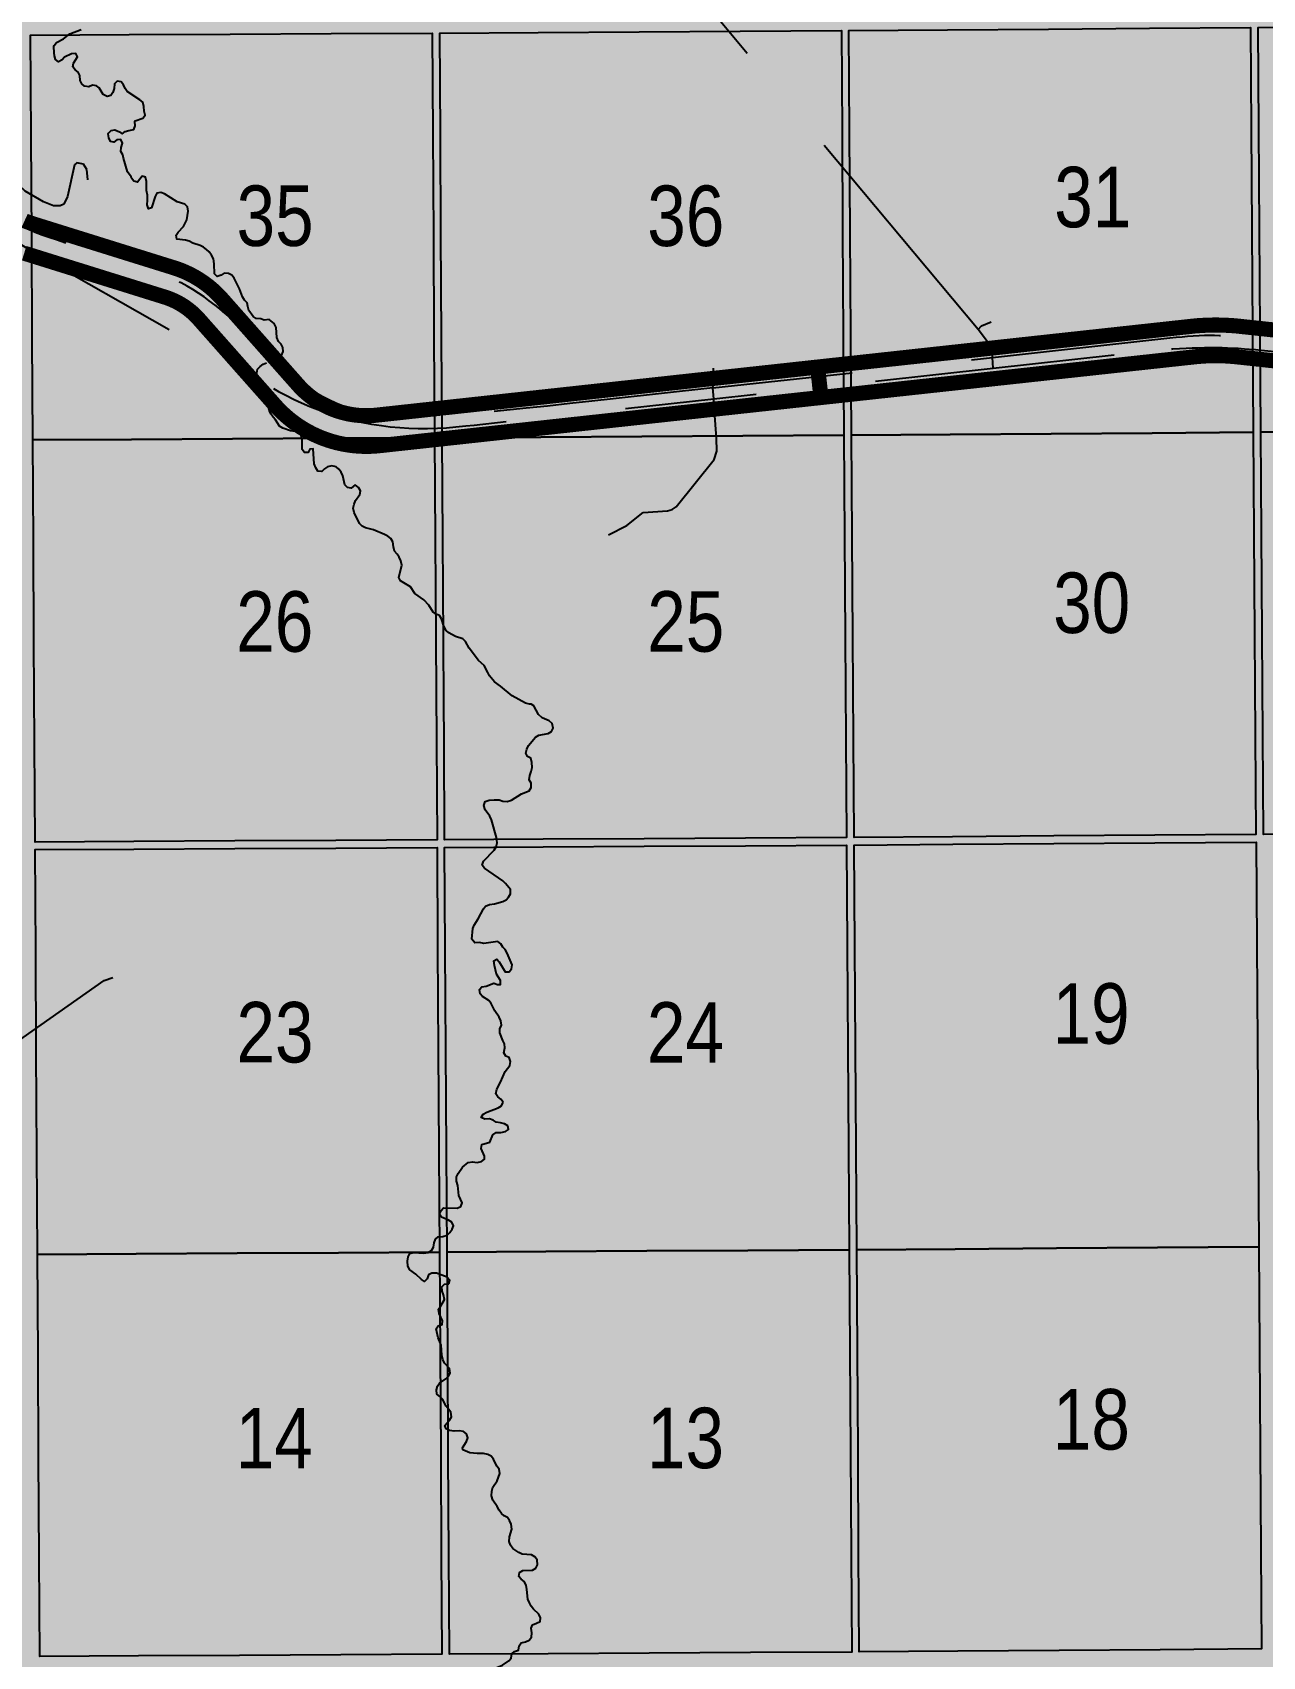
# Model space of a CAD drawing. Extents: x 403018 to 417191, y 6033193 to 6042673.
# Drawn here: x 415603.9 to 415766.7, y 6036406.3 to 6036621.3 of the extents above; entities that cross this region are included whole.
import ezdxf

# ---------------------------------------------------------------- set-up
doc = ezdxf.new("R2010")
doc.units = 0
doc.header["$LTSCALE"] = 5
doc.linetypes.add('DASHED2', pattern=[9.525, 6.35, -3.175])
for name, color, linetype in [('Quarters', 8, 'Continuous'), ('RoadSeg', 57, 'DASHED2'), ('ROUTE-MAP-HWY', 2, 'Continuous'), ('T-WATER', 160, 'Continuous')]:
    doc.layers.add(name, color=color, linetype=linetype)
doc.layers.add('ROUTE-MAP-BACKGROUND-H', color=7, linetype='Continuous', true_color=0xf0ebff)
doc.styles.add('120', font='ARIALN.TTF', dxfattribs={"height": 13})

msp = doc.modelspace()

# ---------------------------------------------------------------- hatches: boundary and pattern name
at = {"layer": 'ROUTE-MAP-BACKGROUND-H'}
h = msp.add_hatch(color=256, dxfattribs=at)
h.dxf.hatch_style = 1
h.paths.add_polyline_path([(412923.423, 6037807.465), (416092.9, 6037807.465), (416092.9, 6035965.758), (412923.423, 6035965.758)])

# ---------------------------------------------------------------- linework, layer by layer
at = {"layer": 'Quarters'}
for points in [[(415779.519, 6036568.472), (415766.481, 6036568.375), (415766.391, 6036581.765), (415766.301, 6036595.155), (415766.211, 6036608.545), (415766.121, 6036621.935), (415779.154, 6036622.032), (415792.522, 6036622.132), (415805.89, 6036622.231), (415819.258, 6036622.33), (415819.348, 6036609.558), (415819.353, 6036608.94), (415819.447, 6036595.55), (415819.542, 6036582.16), (415819.637, 6036568.77), (415806.264, 6036568.671), (415792.892, 6036568.572), (415779.519, 6036568.472)], [(415657.072, 6036581.032), (415657.153, 6036567.643), (415643.779, 6036567.571), (415630.405, 6036567.5), (415617.032, 6036567.429), (415603.993, 6036567.359), (415603.917, 6036580.749), (415603.841, 6036594.138), (415603.766, 6036607.528), (415603.69, 6036620.917), (415616.724, 6036620.986), (415630.093, 6036621.057), (415643.462, 6036621.128), (415656.831, 6036621.199), (415656.911, 6036607.81), (415656.992, 6036594.421), (415657.072, 6036581.032)], [(415711.232, 6036581.355), (415711.317, 6036567.964), (415697.944, 6036567.885), (415684.57, 6036567.806), (415671.195, 6036567.726), (415658.157, 6036567.649), (415658.077, 6036581.037), (415657.996, 6036594.427), (415657.916, 6036607.816), (415657.835, 6036621.205), (415670.869, 6036621.283), (415684.238, 6036621.364), (415697.607, 6036621.445), (415710.976, 6036621.525), (415711.062, 6036608.135), (415711.147, 6036594.745), (415711.232, 6036581.355)], [(415725.359, 6036568.069), (415712.322, 6036567.972), (415712.236, 6036581.362), (415712.151, 6036594.752), (415712.066, 6036608.142), (415711.981, 6036621.533), (415725.014, 6036621.629), (415738.382, 6036621.729), (415751.749, 6036621.828), (415765.117, 6036621.928), (415765.207, 6036608.538), (415765.297, 6036595.148), (415765.387, 6036581.758), (415765.477, 6036568.368), (415752.105, 6036568.268), (415738.732, 6036568.169), (415725.359, 6036568.069)], [(415725.703, 6036514.843), (415712.66, 6036514.746), (415712.577, 6036527.801), (415712.492, 6036541.191), (415712.407, 6036554.582), (415712.322, 6036567.972), (415725.359, 6036568.069), (415738.732, 6036568.169), (415752.105, 6036568.268), (415765.477, 6036568.368), (415765.567, 6036554.978), (415765.657, 6036541.588), (415765.747, 6036528.198), (415765.835, 6036515.143), (415752.458, 6036515.043), (415739.08, 6036514.943), (415725.703, 6036514.843)], [(415779.882, 6036515.247), (415766.839, 6036515.15), (415766.751, 6036528.205), (415766.661, 6036541.595), (415766.571, 6036554.985), (415766.481, 6036568.375), (415779.519, 6036568.472), (415792.892, 6036568.572), (415806.264, 6036568.671), (415819.637, 6036568.77), (415819.732, 6036555.38), (415819.826, 6036541.99), (415819.921, 6036528.6), (415820.014, 6036515.545), (415806.636, 6036515.446), (415793.259, 6036515.346), (415779.882, 6036515.247)], [(415657.394, 6036527.475), (415657.473, 6036514.421), (415644.094, 6036514.349), (415630.716, 6036514.278), (415617.337, 6036514.206), (415604.294, 6036514.136), (415604.22, 6036527.19), (415604.144, 6036540.58), (415604.069, 6036553.97), (415603.993, 6036567.359), (415617.032, 6036567.429), (415630.405, 6036567.5), (415643.779, 6036567.571), (415657.153, 6036567.643), (415657.233, 6036554.254), (415657.314, 6036540.865), (415657.394, 6036527.475)], [(415711.573, 6036527.794), (415711.656, 6036514.738), (415698.278, 6036514.66), (415684.899, 6036514.582), (415671.521, 6036514.503), (415658.477, 6036514.427), (415658.399, 6036527.481), (415658.367, 6036532.656), (415658.318, 6036540.87), (415658.238, 6036554.259), (415658.157, 6036567.649), (415671.195, 6036567.726), (415684.57, 6036567.806), (415697.944, 6036567.885), (415711.317, 6036567.964), (415711.402, 6036554.574), (415711.488, 6036541.184), (415711.573, 6036527.794)], [(415657.72, 6036473.25), (415657.801, 6036459.861), (415644.418, 6036459.788), (415631.034, 6036459.716), (415617.651, 6036459.644), (415604.603, 6036459.573), (415604.527, 6036472.963), (415604.451, 6036486.352), (415604.375, 6036499.742), (415604.3, 6036513.131), (415617.343, 6036513.201), (415630.722, 6036513.273), (415644.1, 6036513.345), (415657.479, 6036513.417), (415657.559, 6036500.028), (415657.64, 6036486.639), (415657.72, 6036473.25)], [(415711.918, 6036473.564), (415712.003, 6036460.173), (415698.62, 6036460.096), (415685.237, 6036460.019), (415671.853, 6036459.942), (415658.805, 6036459.867), (415658.725, 6036473.256), (415658.644, 6036486.645), (415658.564, 6036500.034), (415658.483, 6036513.423), (415671.527, 6036513.499), (415684.905, 6036513.578), (415698.284, 6036513.656), (415711.662, 6036513.734), (415711.748, 6036500.344), (415711.833, 6036486.954), (415711.918, 6036473.564)], [(415726.055, 6036460.278), (415713.008, 6036460.181), (415712.922, 6036473.571), (415712.837, 6036486.961), (415712.752, 6036500.351), (415712.667, 6036513.742), (415725.709, 6036513.839), (415739.087, 6036513.939), (415752.464, 6036514.039), (415765.842, 6036514.138), (415765.932, 6036500.748), (415766.022, 6036487.358), (415766.112, 6036473.968), (415766.202, 6036460.579), (415752.82, 6036460.478), (415739.437, 6036460.378), (415726.055, 6036460.278)], [(415658.042, 6036419.694), (415658.121, 6036406.639), (415644.733, 6036406.567), (415631.345, 6036406.494), (415617.957, 6036406.421), (415604.904, 6036406.35), (415604.83, 6036419.404), (415604.754, 6036432.794), (415604.678, 6036446.184), (415604.603, 6036459.573), (415617.651, 6036459.644), (415631.034, 6036459.716), (415644.418, 6036459.788), (415657.801, 6036459.861), (415657.881, 6036446.472), (415657.962, 6036433.083), (415658.042, 6036419.694)], [(415712.259, 6036420.003), (415712.342, 6036406.947), (415698.954, 6036406.871), (415685.566, 6036406.795), (415672.178, 6036406.719), (415659.125, 6036406.645), (415659.047, 6036419.699), (415658.966, 6036433.088), (415658.886, 6036446.478), (415658.805, 6036459.867), (415671.853, 6036459.942), (415685.237, 6036460.019), (415698.62, 6036460.096), (415712.003, 6036460.173), (415712.089, 6036446.783), (415712.174, 6036433.393), (415712.259, 6036420.003)], [(415726.399, 6036407.053), (415713.347, 6036406.955), (415713.263, 6036420.01), (415713.178, 6036433.401), (415713.093, 6036446.791), (415713.008, 6036460.181), (415726.055, 6036460.278), (415739.437, 6036460.378), (415752.82, 6036460.478), (415766.202, 6036460.579), (415766.292, 6036447.189), (415766.382, 6036433.799), (415766.472, 6036420.408), (415766.56, 6036407.353), (415753.173, 6036407.253), (415739.786, 6036407.153), (415726.399, 6036407.053)]]:
    msp.add_lwpolyline(points, close=True, dxfattribs=at)
at = {"layer": 'RoadSeg', "flags": 128}
for points in [[(415729.099, 6036581.966), (415693.002, 6036625.09), (415691.271, 6036627.287), (415690.804, 6036627.587), (415690.405, 6036628.02), (415689.339, 6036629.552), (415684.278, 6036635.579), (415683.412, 6036636.412), (415682.612, 6036637.577), (415681.247, 6036639.009), (415678.85, 6036642.139), (415677.118, 6036644.004), (415667.528, 6036655.592), (415637.391, 6036690.924), (415633.595, 6036695.386), (415635.16, 6036696.452), (415639.589, 6036698.283), (415645.716, 6036700.98), (415646.948, 6036701.38), (415661.201, 6036707.44), (415662.266, 6036707.807), (415665.73, 6036709.339), (415666.329, 6036709.738), (415666.928, 6036709.838), (415673.089, 6036712.402), (415674.521, 6036712.835), (415674.82, 6036712.768), (415676.019, 6036710.371)], [(415611.251, 6036601.78), (415611.118, 6036603.145), (415610.718, 6036603.844), (415609.819, 6036604.044), (415609.519, 6036603.744), (415608.587, 6036599.549), (415608.087, 6036598.55), (415607.621, 6036598.317), (415606.722, 6036598.35), (415605.39, 6036598.883), (415602.992, 6036600.281), (415598.93, 6036604.044), (415588.84, 6036610.371), (415587.175, 6036611.636), (415586.142, 6036611.836), (415585.11, 6036611.67), (415584.278, 6036611.037), (415583.6, 6036609.97), (415566.606, 6036623.915), (415554.989, 6036633.45), (415555.307, 6036633.814), (415556.639, 6036635.612), (415557.538, 6036636.478), (415559.103, 6036636.911), (415560.834, 6036636.811), (415564.264, 6036634.314)], [(415694.035, 6036576.871), (415693.935, 6036574.674), (415693.984, 6036574.228), (415680.77, 6036572.786), (415677.955, 6036572.48), (415675.065, 6036572.155), (415672.079, 6036571.836), (415669.278, 6036571.544), (415659.755, 6036570.598), (415658.884, 6036570.518), (415657.958, 6036570.443), (415657.013, 6036570.381), (415656.147, 6036570.337), (415656.145, 6036570.337), (415655.28, 6036570.309), (415654.288, 6036570.296), (415653.266, 6036570.308), (415652.305, 6036570.355), (415651.401, 6036570.434), (415650.436, 6036570.559), (415649.53, 6036570.707), (415648.561, 6036570.888), (415647.624, 6036571.09), (415646.689, 6036571.323), (415645.795, 6036571.585), (415644.949, 6036571.872), (415644.068, 6036572.231), (415643.226, 6036572.623), (415642.376, 6036573.052), (415641.641, 6036573.444), (415640.946, 6036573.836), (415640.276, 6036574.24), (415639.536, 6036574.712), (415638.787, 6036575.217), (415638.052, 6036575.747), (415637.354, 6036576.283), (415636.666, 6036576.853), (415636.108, 6036577.348), (415635.521, 6036577.908), (415635.002, 6036578.43), (415634.485, 6036578.959), (415631.354, 6036582.233), (415630.736, 6036582.853), (415630.083, 6036583.487), (415629.439, 6036584.079), (415628.739, 6036584.682), (415628.099, 6036585.201), (415627.345, 6036585.778), (415626.66, 6036586.27), (415625.919, 6036586.77), (415625.167, 6036587.251), (415624.433, 6036587.686), (415623.617, 6036588.126), (415622.765, 6036588.544), (415621.818, 6036588.969), (415620.89, 6036589.349), (415619.978, 6036589.689), (415619.094, 6036589.989), (415618.092, 6036590.314), (415607.106, 6036593.813), (415606.164, 6036594.128), (415605.219, 6036594.467), (415604.295, 6036594.823), (415603.42, 6036595.19), (415602.425, 6036595.651), (415601.663, 6036596.037), (415600.895, 6036596.457), (415600.186, 6036596.868), (415599.37, 6036597.368), (415598.534, 6036597.918), (415597.715, 6036598.502), (415596.821, 6036599.182), (415596.043, 6036599.79), (415595.361, 6036600.332), (415583.6, 6036609.97), (415582.667, 6036608.688), (415595.258, 6036598.348), (415596.312, 6036597.495), (415597.347, 6036596.694), (415598.363, 6036595.94), (415599.475, 6036595.149), (415600.573, 6036594.393), (415601.662, 6036593.678), (415602.698, 6036593.032), (415603.777, 6036592.383), (415604.959, 6036591.692), (415632.392, 6036576.095), (415633.685, 6036575.36), (415634.616, 6036574.835), (415635.56, 6036574.307), (415636.51, 6036573.776), (415637.464, 6036573.257), (415638.552, 6036572.713), (415639.559, 6036572.251), (415640.636, 6036571.798), (415641.698, 6036571.384), (415642.783, 6036571.001), (415643.789, 6036570.673), (415644.968, 6036570.32), (415646.199, 6036569.997), (415647.443, 6036569.713), (415648.8, 6036569.448), (415650.121, 6036569.245), (415651.292, 6036569.1), (415652.535, 6036568.98), (415653.762, 6036568.903), (415654.977, 6036568.862), (415656.193, 6036568.859), (415657.516, 6036568.901), (415658.75, 6036568.972), (415659.946, 6036569.067), (415661.287, 6036569.203), (415662.379, 6036569.324), (415694.116, 6036572.801), (415693.984, 6036574.228), (415730.973, 6036578.271), (415730.964, 6036578.769), (415730.565, 6036580.001), (415729.099, 6036581.966), (415729.499, 6036582.466), (415730.798, 6036582.999)], [(415731.052, 6036576.83), (415730.973, 6036578.271), (415753.664, 6036580.756), (415754.46, 6036580.843), (415755.287, 6036580.934), (415756.065, 6036581.017), (415756.763, 6036581.085), (415757.543, 6036581.147), (415758.325, 6036581.185), (415759.008, 6036581.2), (415759.708, 6036581.201), (415760.342, 6036581.195), (415761.011, 6036581.18), (415761.663, 6036581.154), (415762.348, 6036581.109), (415763.11, 6036581.042), (415764.018, 6036580.953), (415764.717, 6036580.88), (415766.695, 6036580.672), (415767.28, 6036580.623), (415767.949, 6036580.581), (415768.569, 6036580.543), (415769.155, 6036580.502), (415769.808, 6036580.447), (415770.493, 6036580.378), (415771.231, 6036580.302), (415771.233, 6036580.302), (415787.941, 6036578.524), (415852.148, 6036571.628), (415851.939, 6036570.091), (415928.504, 6036561.909), (415928.53, 6036563.455), (415852.148, 6036571.628)], [(415680.182, 6036554.793), (415682.579, 6036556.026), (415684.744, 6036557.757), (415687.974, 6036557.99), (415688.573, 6036558.124), (415689.106, 6036558.49), (415694.134, 6036564.784), (415694.501, 6036565.849), (415694.434, 6036567.581), (415694.201, 6036571.177), (415694.116, 6036572.801), (415731.052, 6036576.83), (415750.667, 6036578.993), (415751.467, 6036579.076), (415752.211, 6036579.151), (415753.12, 6036579.24), (415753.981, 6036579.32), (415754.794, 6036579.389), (415755.703, 6036579.454), (415756.597, 6036579.503), (415757.394, 6036579.534), (415758.24, 6036579.559), (415759.038, 6036579.575), (415759.884, 6036579.583), (415760.682, 6036579.579), (415761.366, 6036579.567), (415762.085, 6036579.546), (415762.802, 6036579.518), (415763.485, 6036579.482), (415764.319, 6036579.428), (415764.952, 6036579.379), (415765.756, 6036579.309), (415766.504, 6036579.239), (415767.406, 6036579.149), (415768.304, 6036579.056), (415787.87, 6036576.968), (415835.575, 6036571.848)], [(415754.669, 6036579.378), (415754.794, 6036579.389), (415755.703, 6036579.454), (415756.597, 6036579.503), (415757.394, 6036579.534), (415758.24, 6036579.559), (415759.038, 6036579.575), (415759.884, 6036579.583), (415760.682, 6036579.579), (415761.366, 6036579.567), (415762.085, 6036579.546), (415762.802, 6036579.518), (415763.485, 6036579.482), (415764.319, 6036579.428), (415764.952, 6036579.379), (415765.756, 6036579.309), (415766.504, 6036579.239), (415767.406, 6036579.149), (415768.304, 6036579.056), (415787.87, 6036576.968), (415851.939, 6036570.091), (415851.71, 6036568.346), (415851.377, 6036566.382), (415850.045, 6036552.529), (415849.978, 6036550.298), (415850.111, 6036549.732), (415850.578, 6036548.733), (415867.061, 6036527.154)], [(415586.25, 6036484.768), (415589.173, 6036485.096), (415597.464, 6036485.13), (415598.763, 6036485.496), (415613.449, 6036495.819), (415614.68, 6036496.252), (415617.178, 6036496.585), (415617.444, 6036496.985), (415617.578, 6036497.95), (415618.011, 6036498.55)]]:
    msp.add_lwpolyline(points, dxfattribs=at)
at = {"layer": 'ROUTE-MAP-HWY', "const_width": 2}
for points in [[(415602.901, 6036596.358), (415603.006, 6036596.31), (415603.112, 6036596.268), (415603.218, 6036596.227), (415603.325, 6036596.187), (415603.432, 6036596.148), (415603.539, 6036596.11), (415603.647, 6036596.072), (415603.755, 6036596.036), (415603.831, 6036596.011), (415603.863, 6036596), (415603.976, 6036595.965), (415609.726, 6036594.169), (415622.651, 6036590.134), (415622.773, 6036590.095), (415622.89, 6036590.057), (415623.006, 6036590.017), (415623.123, 6036589.977), (415623.239, 6036589.936), (415623.354, 6036589.893), (415623.47, 6036589.85), (415623.585, 6036589.806), (415623.699, 6036589.76), (415623.813, 6036589.714), (415623.927, 6036589.666), (415624.04, 6036589.618), (415624.153, 6036589.569), (415624.265, 6036589.518), (415624.377, 6036589.467), (415624.489, 6036589.415), (415624.6, 6036589.361), (415624.711, 6036589.307), (415624.821, 6036589.252), (415624.93, 6036589.196), (415625.039, 6036589.139), (415625.148, 6036589.081), (415625.256, 6036589.022), (415625.364, 6036588.962), (415625.471, 6036588.901), (415625.577, 6036588.839), (415625.683, 6036588.776), (415625.789, 6036588.713), (415625.894, 6036588.648), (415625.998, 6036588.582), (415626.102, 6036588.516), (415626.205, 6036588.449), (415626.307, 6036588.381), (415626.409, 6036588.311), (415626.511, 6036588.241), (415626.611, 6036588.171), (415626.712, 6036588.099), (415626.811, 6036588.026), (415626.91, 6036587.953), (415627.008, 6036587.878), (415627.106, 6036587.803), (415627.203, 6036587.727), (415627.299, 6036587.65), (415627.394, 6036587.573), (415627.489, 6036587.494), (415627.583, 6036587.415), (415627.677, 6036587.334), (415627.77, 6036587.253), (415627.862, 6036587.172), (415627.953, 6036587.089), (415628.044, 6036587.006), (415628.134, 6036586.921), (415628.223, 6036586.836), (415628.311, 6036586.751), (415628.399, 6036586.664), (415628.486, 6036586.577), (415628.572, 6036586.489), (415628.657, 6036586.4), (415628.742, 6036586.311), (415628.826, 6036586.22), (415628.909, 6036586.129), (415628.991, 6036586.038), (415629.008, 6036586.019), (415630.306, 6036584.552), (415639.086, 6036574.632), (415639.1, 6036574.616), (415639.171, 6036574.537), (415639.242, 6036574.459), (415639.313, 6036574.382), (415639.386, 6036574.305), (415639.459, 6036574.229), (415639.533, 6036574.154), (415639.607, 6036574.079), (415639.682, 6036574.005), (415639.758, 6036573.932), (415639.834, 6036573.859), (415639.911, 6036573.787), (415639.989, 6036573.715), (415640.067, 6036573.644), (415640.146, 6036573.574), (415640.225, 6036573.505), (415640.306, 6036573.436), (415640.386, 6036573.368), (415640.467, 6036573.301), (415640.549, 6036573.235), (415640.632, 6036573.169), (415640.715, 6036573.104), (415640.798, 6036573.039), (415640.882, 6036572.976), (415640.967, 6036572.913), (415641.052, 6036572.85), (415641.138, 6036572.789), (415641.224, 6036572.728), (415641.311, 6036572.668), (415641.398, 6036572.609), (415641.486, 6036572.551), (415641.574, 6036572.493), (415641.663, 6036572.436), (415641.753, 6036572.38), (415641.842, 6036572.325), (415641.933, 6036572.27), (415642.023, 6036572.217), (415642.115, 6036572.164), (415642.206, 6036572.112), (415642.299, 6036572.06), (415642.391, 6036572.01), (415642.484, 6036571.96), (415642.578, 6036571.911), (415642.671, 6036571.863), (415642.766, 6036571.816), (415642.86, 6036571.769), (415642.956, 6036571.724), (415643.051, 6036571.679), (415643.147, 6036571.635), (415643.243, 6036571.592), (415643.34, 6036571.549), (415643.437, 6036571.508), (415643.534, 6036571.467), (415643.632, 6036571.428), (415643.73, 6036571.389), (415643.828, 6036571.351), (415643.927, 6036571.314), (415644.026, 6036571.277), (415644.126, 6036571.242), (415644.225, 6036571.207), (415644.325, 6036571.174), (415644.425, 6036571.141), (415644.526, 6036571.109), (415644.627, 6036571.078), (415644.728, 6036571.048), (415644.829, 6036571.018), (415644.931, 6036570.99), (415645.033, 6036570.962), (415645.135, 6036570.936), (415645.237, 6036570.91), (415645.339, 6036570.885), (415645.442, 6036570.861), (415645.545, 6036570.838), (415645.648, 6036570.816), (415645.751, 6036570.795), (415645.855, 6036570.774), (415645.959, 6036570.755), (415646.062, 6036570.737), (415646.166, 6036570.719), (415646.271, 6036570.702), (415646.375, 6036570.686), (415646.479, 6036570.671), (415646.584, 6036570.657), (415646.689, 6036570.644), (415646.793, 6036570.632), (415646.898, 6036570.621), (415647.003, 6036570.611), (415647.108, 6036570.601), (415647.213, 6036570.593), (415647.319, 6036570.585), (415647.424, 6036570.578), (415647.529, 6036570.573), (415647.635, 6036570.568), (415647.74, 6036570.564), (415647.845, 6036570.561), (415647.951, 6036570.559), (415648.056, 6036570.558), (415648.056, 6036570.558), (415648.162, 6036570.557), (415648.267, 6036570.558), (415648.373, 6036570.56), (415648.478, 6036570.562), (415648.584, 6036570.566), (415648.689, 6036570.57), (415648.794, 6036570.575), (415648.9, 6036570.582), (415649.005, 6036570.589), (415649.11, 6036570.597), (415649.215, 6036570.606), (415649.32, 6036570.616), (415649.425, 6036570.626), (415649.445, 6036570.629), (415657.13, 6036571.467), (415658.133, 6036571.576), (415663.559, 6036572.168), (415670.55, 6036572.931), (415670.758, 6036572.954), (415671.254, 6036573.015), (415671.276, 6036573.011), (415671.899, 6036573.078), (415672.231, 6036573.115), (415674.104, 6036573.319), (415676.077, 6036573.534), (415684.529, 6036574.456), (415692.22, 6036575.296), (415693.512, 6036575.436), (415693.876, 6036575.476), (415694.01, 6036575.491), (415694.21, 6036575.513), (415707.838, 6036576.997), (415708.278, 6036572.964), (415694.608, 6036571.474), (415694.159, 6036571.425), (415693.945, 6036571.402), (415693.661, 6036571.371), (415692.651, 6036571.261), (415684.554, 6036570.377), (415679.341, 6036569.809), (415676.517, 6036569.501), (415671.684, 6036568.973), (415671.187, 6036568.919), (415664, 6036568.135), (415659.621, 6036567.657), (415658.158, 6036567.498), (415657.154, 6036567.388), (415649.885, 6036566.595), (415649.861, 6036566.592), (415649.752, 6036566.581), (415649.721, 6036566.578), (415649.619, 6036566.568), (415649.58, 6036566.565), (415649.485, 6036566.557), (415649.44, 6036566.553), (415649.352, 6036566.546), (415649.299, 6036566.542), (415649.218, 6036566.536), (415649.159, 6036566.532), (415649.085, 6036566.528), (415649.018, 6036566.524), (415648.951, 6036566.521), (415648.877, 6036566.517), (415648.817, 6036566.514), (415648.737, 6036566.511), (415648.683, 6036566.509), (415648.596, 6036566.507), (415648.55, 6036566.505), (415648.455, 6036566.503), (415648.416, 6036566.503), (415648.314, 6036566.501), (415648.282, 6036566.501), (415648.173, 6036566.5), (415648.148, 6036566.5), (415648.032, 6036566.501), (415648.014, 6036566.501), (415647.891, 6036566.502), (415647.88, 6036566.502), (415647.748, 6036566.505), (415647.611, 6036566.509), (415647.479, 6036566.514), (415647.465, 6036566.514), (415647.325, 6036566.521), (415647.184, 6036566.528), (415647.043, 6036566.537), (415646.903, 6036566.547), (415646.762, 6036566.559), (415646.622, 6036566.571), (415646.482, 6036566.585), (415646.342, 6036566.6), (415646.202, 6036566.616), (415646.062, 6036566.634), (415645.922, 6036566.653), (415645.783, 6036566.672), (415645.643, 6036566.694), (415645.504, 6036566.716), (415645.365, 6036566.74), (415645.227, 6036566.764), (415645.088, 6036566.79), (415644.95, 6036566.817), (415644.812, 6036566.846), (415644.674, 6036566.875), (415644.537, 6036566.906), (415644.399, 6036566.938), (415644.263, 6036566.971), (415644.126, 6036567.006), (415643.99, 6036567.041), (415643.854, 6036567.078), (415643.718, 6036567.116), (415643.582, 6036567.155), (415643.447, 6036567.196), (415643.313, 6036567.237), (415643.179, 6036567.28), (415643.045, 6036567.324), (415642.911, 6036567.369), (415642.778, 6036567.415), (415642.645, 6036567.462), (415642.513, 6036567.511), (415642.376, 6036567.563), (415642.249, 6036567.611), (415642.118, 6036567.663), (415641.987, 6036567.716), (415641.857, 6036567.77), (415641.728, 6036567.826), (415641.599, 6036567.882), (415641.47, 6036567.94), (415641.342, 6036567.999), (415641.214, 6036568.058), (415641.087, 6036568.119), (415640.961, 6036568.181), (415640.835, 6036568.245), (415640.71, 6036568.309), (415640.585, 6036568.374), (415640.46, 6036568.44), (415640.337, 6036568.508), (415640.214, 6036568.577), (415640.091, 6036568.646), (415639.969, 6036568.717), (415639.848, 6036568.789), (415639.727, 6036568.862), (415639.607, 6036568.935), (415639.488, 6036569.01), (415639.369, 6036569.086), (415639.252, 6036569.163), (415639.134, 6036569.241), (415639.018, 6036569.32), (415638.902, 6036569.4), (415638.786, 6036569.482), (415638.672, 6036569.564), (415638.558, 6036569.647), (415638.445, 6036569.731), (415638.333, 6036569.816), (415638.221, 6036569.902), (415638.11, 6036569.989), (415638, 6036570.077), (415637.891, 6036570.166), (415637.782, 6036570.255), (415637.675, 6036570.346), (415637.568, 6036570.438), (415637.461, 6036570.531), (415637.356, 6036570.624), (415637.252, 6036570.719), (415637.148, 6036570.814), (415637.045, 6036570.911), (415636.943, 6036571.008), (415636.842, 6036571.106), (415636.742, 6036571.205), (415636.642, 6036571.305), (415636.544, 6036571.405), (415636.446, 6036571.507), (415636.349, 6036571.609), (415636.253, 6036571.713), (415636.159, 6036571.817), (415636.064, 6036571.922), (415636.046, 6036571.942), (415635.374, 6036572.703), (415630.342, 6036578.389), (415625.969, 6036583.329), (415625.957, 6036583.343), (415625.912, 6036583.394), (415625.898, 6036583.409), (415625.853, 6036583.458), (415625.839, 6036583.474), (415625.794, 6036583.522), (415625.779, 6036583.538), (415625.735, 6036583.585), (415625.719, 6036583.602), (415625.675, 6036583.647), (415625.658, 6036583.665), (415625.614, 6036583.71), (415625.597, 6036583.728), (415625.553, 6036583.771), (415625.535, 6036583.79), (415625.492, 6036583.832), (415625.472, 6036583.851), (415625.43, 6036583.893), (415625.409, 6036583.913), (415625.367, 6036583.953), (415625.346, 6036583.973), (415625.304, 6036584.012), (415625.282, 6036584.033), (415625.24, 6036584.071), (415625.217, 6036584.092), (415625.176, 6036584.13), (415625.152, 6036584.151), (415625.111, 6036584.188), (415625.087, 6036584.21), (415625.046, 6036584.245), (415625.02, 6036584.267), (415624.981, 6036584.302), (415624.954, 6036584.324), (415624.915, 6036584.358), (415624.887, 6036584.381), (415624.848, 6036584.413), (415624.819, 6036584.437), (415624.781, 6036584.468), (415624.751, 6036584.492), (415624.713, 6036584.523), (415624.683, 6036584.547), (415624.645, 6036584.577), (415624.613, 6036584.601), (415624.577, 6036584.63), (415624.544, 6036584.655), (415624.508, 6036584.682), (415624.474, 6036584.708), (415624.438, 6036584.734), (415624.404, 6036584.76), (415624.369, 6036584.786), (415624.333, 6036584.812), (415624.298, 6036584.837), (415624.261, 6036584.863), (415624.228, 6036584.887), (415624.19, 6036584.914), (415624.156, 6036584.937), (415624.117, 6036584.963), (415624.085, 6036584.986), (415624.045, 6036585.013), (415624.013, 6036585.034), (415623.972, 6036585.061), (415623.94, 6036585.082), (415623.898, 6036585.109), (415623.868, 6036585.129), (415623.824, 6036585.156), (415623.794, 6036585.175), (415623.75, 6036585.203), (415623.721, 6036585.221), (415623.675, 6036585.249), (415623.647, 6036585.267), (415623.6, 6036585.294), (415623.572, 6036585.311), (415623.525, 6036585.339), (415623.497, 6036585.355), (415623.449, 6036585.383), (415623.422, 6036585.398), (415623.373, 6036585.427), (415623.347, 6036585.441), (415623.296, 6036585.469), (415623.271, 6036585.483), (415623.219, 6036585.511), (415623.195, 6036585.524), (415623.142, 6036585.553), (415623.118, 6036585.565), (415623.064, 6036585.593), (415623.041, 6036585.605), (415622.986, 6036585.633), (415622.964, 6036585.644), (415622.907, 6036585.673), (415622.886, 6036585.683), (415622.828, 6036585.711), (415622.808, 6036585.721), (415622.749, 6036585.749), (415622.73, 6036585.759), (415622.67, 6036585.787), (415622.651, 6036585.795), (415622.59, 6036585.823), (415622.572, 6036585.831), (415622.51, 6036585.859), (415622.493, 6036585.867), (415622.43, 6036585.894), (415622.413, 6036585.901), (415622.349, 6036585.929), (415622.334, 6036585.935), (415622.268, 6036585.962), (415622.253, 6036585.968), (415622.187, 6036585.995), (415622.173, 6036586.001), (415622.105, 6036586.028), (415622.092, 6036586.033), (415622.023, 6036586.059), (415622.011, 6036586.064), (415621.941, 6036586.09), (415621.93, 6036586.094), (415621.854, 6036586.122), (415621.772, 6036586.152), (415621.689, 6036586.18), (415621.606, 6036586.208), (415621.523, 6036586.235), (415621.439, 6036586.262), (415610.408, 6036589.706), (415610.012, 6036589.83), (415609.931, 6036589.853), (415603.855, 6036591.752), (415602.849, 6036592.066)], [(415779.633, 6036576.593), (415766.417, 6036578.015), (415765.412, 6036578.123), (415763.288, 6036578.351), (415763.17, 6036578.363), (415762.944, 6036578.386), (415762.718, 6036578.406), (415762.491, 6036578.424), (415762.265, 6036578.441), (415762.038, 6036578.455), (415761.811, 6036578.467), (415761.584, 6036578.478), (415761.357, 6036578.486), (415761.13, 6036578.493), (415760.903, 6036578.497), (415760.676, 6036578.5), (415760.449, 6036578.5), (415760.222, 6036578.499), (415759.994, 6036578.495), (415759.767, 6036578.49), (415759.54, 6036578.482), (415759.313, 6036578.473), (415759.086, 6036578.462), (415758.86, 6036578.448), (415758.633, 6036578.433), (415758.406, 6036578.415), (415758.18, 6036578.396), (415757.954, 6036578.375), (415757.728, 6036578.352), (415757.682, 6036578.347), (415743.529, 6036576.804), (415742.872, 6036576.732), (415742.051, 6036576.643), (415738.679, 6036576.276), (415738.526, 6036576.259), (415730.288, 6036575.362), (415728.884, 6036575.209), (415728.387, 6036575.155), (415720.364, 6036574.281), (415712.287, 6036573.4), (415711.283, 6036573.291), (415708.278, 6036572.964), (415707.838, 6036576.997), (415711.257, 6036577.37), (415712.261, 6036577.479), (415719.925, 6036578.314), (415727.912, 6036579.185), (415728.409, 6036579.239), (415730.727, 6036579.491), (415731.529, 6036579.579), (415738.086, 6036580.293), (415738.652, 6036580.355), (415757.247, 6036582.381), (415757.273, 6036582.384), (415757.295, 6036582.386), (415757.53, 6036582.412), (415757.556, 6036582.414), (415757.788, 6036582.439), (415757.817, 6036582.442), (415758.045, 6036582.465), (415758.079, 6036582.467), (415758.303, 6036582.477), (415758.341, 6036582.48), (415758.561, 6036582.495), (415758.603, 6036582.498), (415758.819, 6036582.511), (415758.865, 6036582.513), (415759.077, 6036582.524), (415759.127, 6036582.526), (415759.335, 6036582.535), (415759.39, 6036582.537), (415759.593, 6036582.544), (415759.652, 6036582.546), (415759.852, 6036582.551), (415759.915, 6036582.552), (415760.11, 6036582.555), (415760.177, 6036582.556), (415760.369, 6036582.558), (415760.44, 6036582.558), (415760.627, 6036582.558), (415760.702, 6036582.557), (415760.885, 6036582.555), (415760.965, 6036582.554), (415761.144, 6036582.551), (415761.227, 6036582.549), (415761.402, 6036582.544), (415761.49, 6036582.542), (415761.66, 6036582.536), (415761.752, 6036582.532), (415761.919, 6036582.525), (415762.015, 6036582.52), (415762.177, 6036582.511), (415762.277, 6036582.506), (415762.435, 6036582.496), (415762.539, 6036582.489), (415762.693, 6036582.478), (415762.801, 6036582.47), (415762.951, 6036582.465), (415763.063, 6036582.454), (415763.208, 6036582.439), (415763.324, 6036582.427), (415763.465, 6036582.413), (415763.586, 6036582.4), (415763.722, 6036582.385), (415765.384, 6036582.207), (415766.389, 6036582.099), (415780.067, 6036580.627)]]:
    msp.add_lwpolyline(points, dxfattribs=at)
at = {"layer": 'T-WATER'}
for points in [[(415606.82, 6036618.596), (415606.775, 6036619.406), (415606.809, 6036619.553), (415607.119, 6036619.945), (415608.06, 6036620.439), (415608.881, 6036621.093), (415610.395, 6036621.656)], [(415616.01, 6036604.627), (415615.898, 6036605.072), (415615.658, 6036605.541), (415615.672, 6036606.04), (415615.847, 6036606.64), (415615.634, 6036607.095), (415615.127, 6036607.076), (415614.725, 6036606.779), (415614.251, 6036606.863), (415614.056, 6036607.32), (415613.98, 6036607.864), (415614.008, 6036607.959), (415614.337, 6036608.308), (415614.832, 6036608.376), (415615.439, 6036608.127), (415615.829, 6036607.845), (415616.216, 6036608.15), (415616.687, 6036608.314), (415617.335, 6036608.44), (415617.514, 6036608.904), (415617.493, 6036609.479), (415617.531, 6036609.589), (415618.526, 6036609.92), (415618.872, 6036610.31), (415618.728, 6036610.842), (415618.662, 6036611.48), (415618.533, 6036612.042), (415618.165, 6036612.38), (415616.491, 6036613.464), (415616.192, 6036613.851), (415616.009, 6036614.363), (415615.683, 6036614.731), (415615.135, 6036614.832), (415614.805, 6036614.457), (415614.737, 6036613.872), (415614.598, 6036613.329), (415614.303, 6036612.927), (415613.814, 6036612.799), (415613.304, 6036613.07), (415612.791, 6036613.94), (415612.405, 6036614.224), (415611.909, 6036614.304), (415611.393, 6036614.062), (415610.85, 6036614.165), (415610.496, 6036614.492), (415610.252, 6036614.928), (415610.195, 6036615.564), (415610.011, 6036616.032), (415609.573, 6036616.325), (415609.276, 6036616.727), (415609.365, 6036617.221), (415609.913, 6036618.065), (415609.677, 6036618.501), (415609.087, 6036618.469), (415608.184, 6036618.006), (415607.853, 6036617.634), (415607.404, 6036617.407), (415606.984, 6036617.69), (415606.851, 6036618.168), (415606.82, 6036618.596)], [(415635.248, 6036583.284), (415634.619, 6036583.196), (415634.17, 6036583.398), (415633.551, 6036583.413), (415633.146, 6036583.665), (415632.561, 6036584.465), (415632.425, 6036585.002), (415632.374, 6036585.511), (415632.009, 6036585.85), (415631.714, 6036586.296), (415631.36, 6036587.367), (415630.621, 6036588.777), (415630.309, 6036589.151), (415629.865, 6036589.366), (415629.327, 6036589.433), (415628.901, 6036589.166), (415628.379, 6036588.99), (415628.042, 6036589.327), (415627.978, 6036590.657), (415627.879, 6036591.305), (415627.636, 6036591.821), (415627.344, 6036592.245), (415626.986, 6036592.572), (415626.592, 6036592.872), (415626.135, 6036593.088), (415625.152, 6036593.404), (415624.686, 6036593.641), (415624.196, 6036593.796), (415623.027, 6036593.934), (415622.955, 6036594.466), (415623.237, 6036594.866), (415623.909, 6036595.604), (415624.17, 6036596.021), (415624.368, 6036596.494), (415624.567, 6036597.605), (415624.45, 6036598.194), (415624.095, 6036598.539), (415623.076, 6036598.877), (415621.399, 6036599.903), (415620.943, 6036600.102), (415620.392, 6036600.025), (415620.177, 6036599.574), (415619.691, 6036598.06), (415619.307, 6036597.936), (415619.114, 6036598.473), (415619.174, 6036599.089), (415619.161, 6036599.744), (415619.028, 6036600.341), (415619.033, 6036601.544), (415618.899, 6036602.13), (415618.443, 6036602.257), (415617.831, 6036601.482), (415617.353, 6036601.61), (415617.047, 6036601.991), (415617.016, 6036602.167), (415616.531, 6036602.849), (415616.01, 6036604.627)], [(415637.125, 6036579.041), (415637.082, 6036579.563), (415636.834, 6036580.006), (415636.494, 6036580.374), (415636.283, 6036580.892), (415636.181, 6036582.242), (415635.935, 6036582.743), (415635.248, 6036583.284)], [(415636.293, 6036578.201), (415636.887, 6036578.542), (415637.125, 6036579.041)], [(415646.648, 6036561.395), (415646.094, 6036560.987), (415645.633, 6036561.064), (415645.293, 6036561.41), (415645.016, 6036562.611), (415644.785, 6036563.094), (415644.496, 6036563.492), (415644.129, 6036563.8), (415643.574, 6036563.912), (415642.966, 6036563.798), (415642.572, 6036563.509), (415642.217, 6036563.161), (415641.712, 6036563.239), (415641.422, 6036563.677), (415641.225, 6036564.18), (415641.074, 6036566.168), (415640.648, 6036566.127), (415640.418, 6036565.671), (415639.951, 6036565.696), (415639.644, 6036566.097), (415639.65, 6036567.374), (415639.516, 6036567.95), (415639.256, 6036568.39), (415638.068, 6036568.553), (415637.068, 6036568.908), (415636.641, 6036569.19), (415636.086, 6036570.016), (415635.771, 6036570.376), (415635.476, 6036570.804), (415635.247, 6036571.286), (415635.153, 6036571.921), (415635.195, 6036572.539), (415635.326, 6036573.052), (415635.254, 6036573.668), (415634.708, 6036574.515), (415634.297, 6036574.764), (415633.678, 6036575.561), (415633.612, 6036576.204), (415633.74, 6036576.732), (415634.067, 6036577.09), (415634.467, 6036577.384), (415634.897, 6036577.552)], [(415659.048, 6036541.821), (415658.699, 6036542.139), (415658.39, 6036542.721), (415658.056, 6036543.658), (415657.812, 6036544.1), (415657.347, 6036544.297), (415656.942, 6036544.568), (415656.407, 6036545.466), (415655.723, 6036546.188), (415654.524, 6036547.032), (415653.974, 6036547.928), (415652.641, 6036548.686), (415652.4, 6036549.132), (415652.818, 6036550.786), (415652.69, 6036551.346), (415652.455, 6036551.818), (415652.188, 6036552.246), (415651.851, 6036552.614), (415651.709, 6036553.193), (415651.631, 6036553.859), (415651.377, 6036554.32), (415650.986, 6036554.63), (415650.511, 6036554.839), (415649.052, 6036555.451), (415648.016, 6036555.733), (415647.567, 6036555.956), (415647.226, 6036556.292), (415646.494, 6036557.763), (415646.387, 6036558.338), (415646.51, 6036558.854), (415646.701, 6036559.345), (415647.275, 6036560.114), (415647.356, 6036560.627), (415647.086, 6036561.046), (415646.648, 6036561.395)], [(415662.069, 6036501.268), (415662.2, 6036502.705), (415662.41, 6036503.143), (415662.93, 6036503.968), (415663.607, 6036505.296), (415663.896, 6036505.671), (415664.424, 6036505.882), (415665.058, 6036505.961), (415666.161, 6036506.261), (415666.631, 6036506.494), (415666.94, 6036506.853), (415667.208, 6036507.277), (415667.176, 6036507.86), (415666.54, 6036508.672), (415666.197, 6036509.012), (415663.745, 6036510.694), (415663.459, 6036511.098), (415663.62, 6036511.595), (415665.021, 6036513.073), (415665.296, 6036513.513), (415665.411, 6036514.047), (415665.329, 6036514.741), (415664.663, 6036517.06), (415664.454, 6036517.54), (415663.86, 6036518.411), (415663.689, 6036518.958), (415663.858, 6036519.493), (415664.37, 6036519.679), (415665.046, 6036519.709), (415665.69, 6036519.702), (415666.196, 6036519.568), (415666.77, 6036519.507), (415667.314, 6036519.69), (415668.631, 6036520.495), (415669.656, 6036520.913), (415669.923, 6036521.343), (415669.917, 6036521.934), (415669.665, 6036522.367), (415669.739, 6036522.936), (415669.933, 6036523.459), (415670.061, 6036524.001), (415670.034, 6036524.647), (415669.897, 6036525.22), (415669.452, 6036525.443), (415669.23, 6036525.9), (415669.369, 6036526.443), (415669.576, 6036526.921), (415670.525, 6036528.022), (415670.959, 6036528.277), (415672.164, 6036528.523), (415672.608, 6036528.767), (415672.827, 6036529.228), (415672.701, 6036529.808), (415672.335, 6036530.159), (415671.406, 6036530.563), (415670.899, 6036531.027), (415670.28, 6036532.18), (415669.912, 6036532.401), (415669.714, 6036532.399), (415669.176, 6036532.521), (415667.413, 6036533.482), (415665.875, 6036534.762), (415665.071, 6036535.358), (415664.438, 6036536.13), (415664.194, 6036536.57), (415663.714, 6036537.497), (415662.984, 6036538.166), (415661.738, 6036539.798), (415661.246, 6036540.697), (415660.909, 6036541.033), (415659.923, 6036541.343), (415659.048, 6036541.821)], [(415666.426, 6036486.923), (415666.422, 6036487.41), (415666.165, 6036487.867), (415665.77, 6036488.872), (415665.803, 6036489.41), (415665.995, 6036489.897), (415665.925, 6036490.497), (415665.69, 6036490.981), (415665.123, 6036491.815), (415664.658, 6036492.781), (415664.326, 6036493.166), (415663.493, 6036493.716), (415663.165, 6036494.057), (415663.086, 6036494.604), (415663.382, 6036494.972), (415663.984, 6036495.08), (415664.984, 6036495.475), (415665.478, 6036495.292), (415665.883, 6036495.283), (415665.87, 6036495.797), (415665.337, 6036496.659), (415665.065, 6036497.82), (415665.005, 6036498.409), (415665.376, 6036498.648), (415665.708, 6036498.297), (415666.505, 6036496.951), (415667.007, 6036496.965), (415667.349, 6036497.337), (415667.406, 6036497.906), (415666.772, 6036499.446), (415666.507, 6036499.898), (415666.171, 6036500.221), (415665.913, 6036500.687), (415665.537, 6036500.983), (415663.677, 6036500.726), (415663.111, 6036500.826), (415662.482, 6036500.809), (415662.069, 6036501.268)], [(415666.213, 6036479.716), (415665.922, 6036480.104), (415665.529, 6036480.396), (415665.272, 6036480.815), (415665.367, 6036481.421), (415665.869, 6036482.351), (415666.494, 6036483.777), (415667.095, 6036484.562), (415667.213, 6036485.096), (415667.031, 6036485.608), (415666.566, 6036485.801), (415666.316, 6036486.238), (415666.426, 6036486.923)], [(415659.046, 6036455.653), (415659.154, 6036456.168), (415658.827, 6036456.535), (415657.385, 6036457.099), (415656.777, 6036457.099), (415656.345, 6036456.842), (415656.184, 6036456.317), (415655.837, 6036455.993), (415655.417, 6036456.26), (415654.659, 6036456.933), (415653.882, 6036457.53), (415653.614, 6036457.988), (415653.547, 6036458.673), (415653.646, 6036459.223), (415653.892, 6036459.668), (415654.427, 6036459.822), (415655.673, 6036459.712), (415656.294, 6036459.804), (415656.727, 6036460.08), (415656.992, 6036460.522), (415657.092, 6036461.089), (415657.276, 6036461.563), (415657.634, 6036461.885), (415658.239, 6036461.941), (415658.804, 6036462.112), (415659.17, 6036462.463), (415659.459, 6036462.891), (415659.654, 6036463.358), (415659.422, 6036463.826), (415659.002, 6036464.115), (415658.045, 6036464.495), (415657.8, 6036464.912), (415658.015, 6036465.361), (415658.341, 6036465.729), (415660.147, 6036465.677), (415660.62, 6036465.891), (415660.79, 6036466.378), (415660.348, 6036467.359), (415660.245, 6036468.702), (415660.065, 6036469.263), (415660.043, 6036469.846), (415660.274, 6036470.286), (415660.83, 6036471.104), (415661.611, 6036471.727), (415662.185, 6036471.799), (415662.785, 6036471.734), (415663.374, 6036471.882), (415663.77, 6036472.177), (415663.757, 6036472.549), (415663.329, 6036473.563), (415663.419, 6036474.089), (415664.467, 6036474.397), (415664.842, 6036475.404), (415665.289, 6036475.682), (415665.906, 6036475.685), (415666.524, 6036475.818), (415666.935, 6036476.088), (415666.831, 6036476.563), (415666.403, 6036476.833), (415665.885, 6036476.984), (415665.311, 6036477.049), (415664.898, 6036477.328), (415664.438, 6036477.503), (415663.78, 6036477.482), (415663.318, 6036477.671), (415663.576, 6036478.115), (415664.05, 6036478.381), (415665.583, 6036478.947), (415666.005, 6036479.242), (415666.213, 6036479.716)], [(415657.962, 6036452.764), (415658.477, 6036453.594), (415658.345, 6036454.199), (415658.143, 6036454.698), (415658.113, 6036455.285), (415658.467, 6036455.607), (415659.046, 6036455.653)], [(415662.768, 6036433.222), (415661.794, 6036433.321), (415660.869, 6036433.723), (415660.847, 6036433.968), (415661.389, 6036434.799), (415661.556, 6036435.292), (415661.357, 6036435.803), (415660.962, 6036436.111), (415660.4, 6036436.203), (415659.728, 6036436.179), (415659.135, 6036436.256), (415658.692, 6036436.481), (415658.492, 6036436.923), (415659.133, 6036437.649), (415659.386, 6036438.084), (415659.284, 6036438.67), (415658.682, 6036439.491), (415658.192, 6036440.39), (415657.852, 6036440.764), (415657.466, 6036441.067), (415657.388, 6036441.645), (415657.551, 6036442.131), (415657.822, 6036442.52), (415658.646, 6036443.08), (415658.971, 6036443.432), (415659.215, 6036443.853), (415659.114, 6036444.457), (415658.458, 6036445.179), (415658.229, 6036445.638), (415658.111, 6036446.245), (415658.01, 6036447.538), (415657.617, 6036448.54), (415657.367, 6036449.701), (415657.632, 6036450.109), (415658.175, 6036450.28), (415658.205, 6036450.784), (415657.756, 6036451.756), (415657.676, 6036452.335), (415657.962, 6036452.764)], [(415670.652, 6036410.773), (415671.127, 6036410.98), (415671.185, 6036411.487), (415670.942, 6036411.933), (415670.236, 6036412.611), (415669.935, 6036412.997), (415669.689, 6036413.436), (415669.482, 6036413.918), (415669.369, 6036415.207), (415669.254, 6036415.806), (415669.025, 6036416.291), (415668.619, 6036416.58), (415668.279, 6036416.93), (415668.38, 6036417.479), (415668.824, 6036417.745), (415670.105, 6036417.772), (415670.56, 6036418.021), (415670.756, 6036418.494), (415670.704, 6036419.13), (415670.425, 6036419.55), (415669.99, 6036419.808), (415668.755, 6036419.893), (415668.296, 6036420.117), (415667.491, 6036420.656), (415667.217, 6036421.077), (415667.03, 6036421.583), (415667.077, 6036422.176), (415667.365, 6036423.217), (415667.282, 6036423.846), (415667.075, 6036424.35), (415666.787, 6036424.736), (415666.348, 6036424.951), (415665.998, 6036425.275), (415665.691, 6036425.702), (415665.431, 6036426.194), (415664.851, 6036427.029), (415664.696, 6036427.599), (415664.728, 6036428.234), (415664.876, 6036428.75), (415665.416, 6036429.595), (415665.78, 6036430.553), (415665.698, 6036431.143), (415665.399, 6036431.534), (415664.948, 6036432.484), (415664.636, 6036432.858), (415664.177, 6036433.104), (415663.613, 6036433.197), (415662.768, 6036433.222)], [(415665.369, 6036404.895), (415666.152, 6036405.193), (415666.956, 6036405.77), (415667.269, 6036406.152), (415667.377, 6036406.689), (415667.741, 6036407.004), (415668.268, 6036407.176), (415668.338, 6036407.764), (415668.591, 6036408.179), (415669.167, 6036408.313), (415669.66, 6036408.529), (415669.995, 6036408.892), (415670.006, 6036409.484), (415669.929, 6036410.09), (415670.099, 6036410.563), (415670.652, 6036410.773)]]:
    msp.add_lwpolyline(points, dxfattribs=at)

# ---------------------------------------------------------------- texts
at = {"layer": 'RoadSeg', "style": '120'}
for s, p in [('31', (415739.141, 6036595.492)), ('35', (415630.949, 6036593.022)), ('36', (415685.29, 6036593.013)), ('30', (415739.001, 6036541.8)), ('26', (415630.904, 6036539.321)), ('25', (415685.29, 6036539.33)), ('19', (415738.925, 6036487.445)), ('23', (415630.933, 6036484.966)), ('24', (415685.251, 6036484.931)), ('18', (415738.961, 6036433.744)), ('13', (415685.253, 6036431.274)), ('14', (415630.844, 6036431.255))]:
    msp.add_text(s, height=8.0041, dxfattribs=at).set_placement(p)
msp.add_text('61-18-5', height=39.983, rotation=359.95761, dxfattribs=at).set_placement((415474.311, 6036442.007))

doc.saveas('drawing.dxf')
